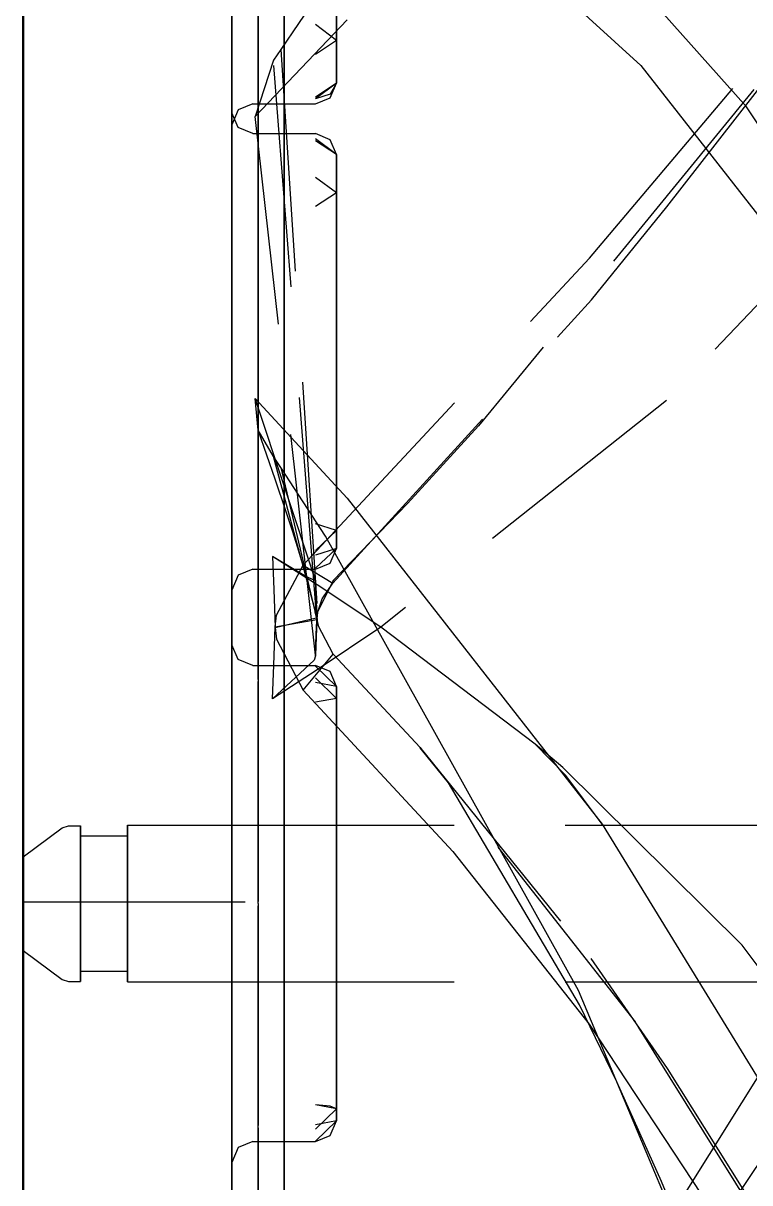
# Model space of a CAD drawing. Header units: metres. Extents: x -18 to 410, y -32 to 287.
# Drawn here: x 10 to 19.82, y 213.95 to 229.62 of the extents above; entities that cross this region are included whole.
import ezdxf

# ---------------------------------------------------------------- set-up
doc = ezdxf.new("R2010")
doc.units = ezdxf.units.M
doc.linetypes.add('DASHED', pattern=[4.5, 3, -1.5])
for name, color, linetype in [('BORDER', 7, 'Continuous'), ('HIDDEN', 9, 'DASHED'), ('VISIBLE', 3, 'Continuous')]:
    doc.layers.add(name, color=color, linetype=linetype)

msp = doc.modelspace()

# ---------------------------------------------------------------- linework, layer by layer
at = {"layer": 'BORDER'}
msp.add_line((10, 217.75), (13, 217.75), dxfattribs=at)
at = {"layer": 'BORDER', "lineweight": 50}
msp.add_lwpolyline([(10, 10), (410, 10), (410, 287), (10, 287)], close=True, dxfattribs=at)
at = {"layer": 'HIDDEN'}
for p, q in [((14.23060521406741, 229.38776052303263), (14.23060521406741, 228.81126800003014)), ((14.23060521406741, 228.81126800002977), (14.23060521406741, 229.38776052303228)), ((13.480029978829556, 229.26264101766827), (13.976080690868082, 221.6647437642954)), ((13.965893604719835, 221.57015261039675), (13.379922286946544, 229.12069591738998)), ((12.820403476044941, 229.010316865885), (12.820403476044941, 228.43382434226368)), ((12.820403476044941, 228.43382434294818), (12.820403476044941, 229.01031686567813)), ((13.102443823649434, 228.52922765242528), (13.948564866462915, 228.52922765242528)), ((13.102443823649434, 228.52922765242528), (13.948564866462915, 228.52922765242528)), ((12.820403476044941, 227.74684393862975), (12.820403476044941, 228.265920138501)), ((12.820403476044941, 228.26592013791728), (12.820403476044941, 227.74684393893995)), ((13.948566663440683, 221.08106721679064), (13.133500309710838, 228.3577538335078)), ((13.102443823649434, 228.12876683625436), (13.948564866462915, 228.12876683625436)), ((13.102443823649434, 228.12876683625436), (13.948564866462915, 228.12876683625436)), ((14.23060521406741, 227.32765028943138), (14.23060521406741, 227.84672648865023)), ((14.23060521406741, 227.84672648864986), (14.23060521406741, 227.32765028943095)), ((13.948566679241996, 222.09630912344892), (13.133500354709495, 224.5503052413858)), ((14.23060521406741, 222.76471763545285), (14.23060521406741, 222.52499856505074)), ((14.23060521406741, 222.52499856504946), (14.23060521406741, 222.76471763545158)), ((12.820403476044941, 222.2282450152319), (12.820403476044941, 221.98852594417167)), ((12.820403476044941, 221.98852594491507), (12.820403476044941, 222.22824501477183)), ((13.102443823649434, 222.24295821744568), (13.948564866462915, 222.24295821744568)), ((13.102443823649434, 222.24295821744496), (13.948564866462915, 222.24295821744496)), ((13.965893602075708, 221.60858964192903), (13.811051514715892, 222.17873746250243)), ((13.94062100246748, 221.66680603926284), (13.97608069195277, 221.51647165145795)), ((12.820403476044941, 221.05009326072), (12.820403476044941, 221.21138017494178)), ((12.820403476044941, 221.21138017433324), (12.820403476044941, 221.05009326132927)), ((13.102443823649434, 220.94166634399392), (13.948564866462915, 220.94166634399392)), ((13.102443823649434, 220.94166634399392), (13.948564866462915, 220.94166634399392)), ((14.23060521406741, 220.49833908286774), (14.23060521406741, 220.6596259963901)), ((14.23060521406741, 220.65962599638942), (14.23060521406741, 220.49833908286695)), ((12.820403476044941, 218.78317812048783), (22.903636322537956, 218.78317812048783)), ((12.820403476044941, 216.66787551345413), (22.903636322537956, 216.66787551345413)), ((14.23060521406741, 214.79142763755254), (14.23060521406741, 214.95271455107496)), ((14.23060521406741, 214.95271455107425), (14.23060521406741, 214.79142763755186)), ((13.102443823649434, 214.50938728994805), (13.948564866462915, 214.50938728994805)), ((13.102443823649434, 214.50938728994805), (13.948564866462915, 214.50938728994805)), ((12.820403476044941, 214.23967345960875), (12.820403476044941, 214.40096037261273)), ((12.820403476044941, 214.400960373222), (12.820403476044941, 214.23967345900022))]:
    msp.add_line(p, q, dxfattribs=at)
for points in [[(12.820403476044941, 200.94412613450362), (12.820403476044941, 201.36487088612643), (12.820403476044941, 202.60600724227146), (12.820403476044941, 204.6052994435075), (12.820403476044941, 207.2624946305474), (12.820403476044941, 210.4443499412321), (12.820403476044941, 213.99131386401322), (12.820403476044941, 217.72552681697098), (12.820403476044941, 221.45973976992877), (12.820403476044941, 225.0067036927099), (12.820403476044941, 228.1885590033946), (12.820403476044941, 230.8457541904345), (12.820403476044941, 232.8450463916705), (12.820403476044941, 234.08618274781554), (12.820403476044941, 234.50692749943838)], [(14.23060521406741, 232.3218597024495), (14.23060521406741, 232.17881077207906), (14.23060521406741, 232.02498231866971), (14.23060521406741, 231.86048907029036), (14.23060521406741, 231.68545370900873), (14.23060521406741, 231.50000677939275), (14.23060521406741, 231.30428659114816), (14.23060521406741, 231.09843911596448), (14.23060521406741, 230.88261787864673), (14.23060521406741, 230.65698384261384), (14.23060521406741, 230.42170528984917), (14.23060521406741, 230.17695769539267), (14.23060521406741, 229.92292359646854), (14.23060521406741, 229.65979245634549), (14.23060521406741, 229.3877605230317)], [(14.23060521406741, 229.38776052303132), (14.23060521406741, 229.65979245634512), (14.23060521406741, 229.92292359646814), (14.23060521406741, 230.17695769539225), (14.23060521406741, 230.42170528984872), (14.23060521406741, 230.65698384261339), (14.23060521406741, 230.88261787864624), (14.23060521406741, 231.098439115964), (14.23060521406741, 231.30428659114767), (14.23060521406741, 231.50000677939227), (14.23060521406741, 231.68545370900824), (14.23060521406741, 231.86048907028987), (14.23060521406741, 232.02498231866923), (14.23060521406741, 232.1788107720786), (14.23060521406741, 232.32185970244907)], [(12.820403476044941, 231.68652402339345), (12.820403476044941, 231.3364926754047), (12.820403476044941, 230.30395066483027), (12.820403476044941, 228.6406739596003), (12.820403476044941, 226.43006619895368), (12.820403476044941, 223.78297648670335), (12.820403476044941, 220.8321409543056), (12.820403476044941, 217.72552681697098), (12.820403476044941, 214.61891267963637), (12.820403476044941, 211.66807714723865), (12.820403476044941, 209.02098743498834), (12.820403476044941, 206.8103796743417), (12.820403476044941, 205.14710296911173), (12.820403476044941, 204.11456095853728), (12.820403476044941, 203.76452961054855)], [(12.820403476044941, 203.76452961054855), (12.820403476044941, 204.11456095853728), (12.820403476044941, 205.14710296911173), (12.820403476044941, 206.8103796743417), (12.820403476044941, 209.02098743498834), (12.820403476044941, 211.66807714723865), (12.820403476044941, 214.61891267963637), (12.820403476044941, 217.72552681697098), (12.820403476044941, 220.8321409543056), (12.820403476044941, 223.78297648670335), (12.820403476044941, 226.43006619895365), (12.820403476044941, 228.6406739596003), (12.820403476044941, 230.30395066483027), (12.820403476044941, 231.3364926754047), (12.820403476044941, 231.68652402339345)], [(22.277100920302097, 231.6185196735177), (19.87131908519819, 228.72624983439215), (16.151896918930703, 224.17837209587955), (15.18973492205895, 223.1312859720881), (14.189428813315157, 222.09007713581096)], [(14.23060521406741, 228.81126800003256), (14.23060521406741, 229.0680573699558), (14.23060521406741, 229.31647255230936), (14.23060521406741, 229.55633014222406), (14.23060521406741, 229.7874530528991), (14.23060521406741, 230.0096706463454), (14.23060521406741, 230.22281885936732), (14.23060521406741, 230.42674032469063), (14.23060521406741, 230.62128448714665), (14.23060521406741, 230.80630771482726), (14.23060521406741, 230.9816734051281), (14.23060521406741, 231.14725208560236), (14.23060521406741, 231.30292150955017), (14.23060521406741, 231.4485667462734), (14.23060521406741, 231.584080265929)], [(14.23060521406741, 231.58408026592917), (14.23060521406741, 231.44856674627357), (14.23060521406741, 231.30292150955032), (14.23060521406741, 231.14725208560247), (14.23060521406741, 230.98167340512822), (14.23060521406741, 230.80630771482737), (14.23060521406741, 230.62128448714674), (14.23060521406741, 230.42674032469066), (14.23060521406741, 230.22281885936732), (14.23060521406741, 230.0096706463454), (14.23060521406741, 229.78745305289905), (14.23060521406741, 229.55633014222394), (14.23060521406741, 229.31647255230922), (14.23060521406741, 229.06805736995562), (14.23060521406741, 228.81126800003233)], [(13.52550434505901, 217.72552681697098), (13.52550434505901, 219.27287330518806), (13.52550434505901, 220.80076101352446), (13.52550434505901, 222.28997586754673), (13.52550434505901, 223.72179012640302), (13.52550434505901, 225.07819789503017), (13.52550434505901, 226.3421415587316), (13.52550434505901, 227.49772629257907), (13.52550434505901, 228.53041994805858), (13.52550434505901, 229.4272358032696), (13.52550434505901, 230.17689587848824), (13.52550434505901, 230.7699727633057), (13.52550434505901, 231.19900817178416), (13.52550434505901, 231.45860673472987), (13.52550434505901, 231.5455038495912)], [(13.52550434505901, 231.5455038495912), (13.52550434505901, 231.45860673472987), (13.52550434505901, 231.19900817178416), (13.52550434505901, 230.7699727633057), (13.52550434505901, 230.17689587848824), (13.52550434505901, 229.4272358032696), (13.52550434505901, 228.53041994805858), (13.52550434505901, 227.49772629257907), (13.52550434505901, 226.3421415587316), (13.52550434505901, 225.07819789503017), (13.52550434505901, 223.72179012640302), (13.52550434505901, 222.28997586754676), (13.52550434505901, 220.80076101352446), (13.52550434505901, 219.27287330518806), (13.52550434505901, 217.72552681697098)], [(14.182869316458634, 222.05536292817334), (17.676561215919286, 225.88332038215702), (18.69606441227892, 227.14068465379), (20.094288336088184, 228.93421827379694), (22.193447304000237, 231.40974932851105)], [(13.172953910550559, 231.33397358888783), (13.172953910550559, 230.99278141635335), (13.172953910550559, 229.98631369897524), (13.172953910550559, 228.36503893074598), (13.172953910550559, 226.21025459839854), (13.172953910550559, 223.63001058595253), (13.172953910550559, 220.75369110235272), (13.172953910550559, 217.72552681697098), (13.172953910550559, 214.69736253158928), (13.172953910550559, 211.82104304798946), (13.172953910550559, 209.24079903554346), (13.172953910550559, 207.08601470319599), (13.172953910550559, 205.46473993496676), (13.172953910550559, 204.45827221758864), (13.172953910550559, 204.11708004505417)], [(13.172953910550559, 204.11708004505417), (13.172953910550559, 204.45827221758864), (13.172953910550559, 205.46473993496676), (13.172953910550559, 207.08601470319599), (13.172953910550559, 209.24079903554343), (13.172953910550559, 211.82104304798946), (13.172953910550559, 214.69736253158928), (13.172953910550559, 217.72552681697098), (13.172953910550559, 220.75369110235272), (13.172953910550559, 223.63001058595253), (13.172953910550559, 226.21025459839854), (13.172953910550559, 228.36503893074598), (13.172953910550559, 229.98631369897524), (13.172953910550559, 230.99278141635335), (13.172953910550559, 231.33397358888783)], [(13.525504345058996, 217.72552681697098), (13.525504345058996, 219.2491894303684), (13.525504345058996, 220.75369110235272), (13.525504345058996, 222.2201118514665), (13.525504345058996, 223.63001058595253), (13.525504345058996, 224.96565701118234), (13.525504345058996, 226.21025459839854), (13.525504345058996, 227.34815181080955), (13.525504345058996, 228.36503893074598), (13.525504345058996, 229.248128012663), (13.525504345058996, 229.98631369897524), (13.525504345058996, 230.57031287637201), (13.525504345058996, 230.99278141635335), (13.525504345058996, 231.24840653190702), (13.525504345058996, 231.33397358888783)], [(13.525504345058996, 231.33397358888783), (13.525504345058996, 231.24840653190702), (13.525504345058996, 230.99278141635335), (13.525504345058996, 230.57031287637201), (13.525504345058996, 229.98631369897524), (13.525504345058996, 229.248128012663), (13.525504345058996, 228.365038930746), (13.525504345058996, 227.34815181080955), (13.525504345058996, 226.21025459839854), (13.525504345058996, 224.96565701118234), (13.525504345058996, 223.63001058595253), (13.525504345058996, 222.2201118514665), (13.525504345058996, 220.75369110235272), (13.525504345058996, 219.2491894303684), (13.525504345058996, 217.72552681697098)], [(13.781829592442397, 222.29831130672267), (17.652118637593865, 226.44731036968034), (21.784205955794437, 231.34009449288726)], [(23.865120823397028, 231.16615143837373), (23.260312467414877, 229.87302993626417), (21.41459106269666, 227.39191355825824), (18.68856158988776, 224.5238393096735), (14.831249547815077, 221.4597358068217)], [(12.820403476044941, 228.38489333914558), (12.820403476044941, 228.6318061948411), (12.820403476044941, 228.87066694710418), (12.820403476044941, 229.10129924509914), (12.820403476044941, 229.32353281305598), (12.820403476044941, 229.53720357598516), (12.820403476044941, 229.74215378081396), (12.820403476044941, 229.93823211285564), (12.820403476044941, 230.12529380752497), (12.820403476044941, 230.3032007572179), (12.820403476044941, 230.4718216132764), (12.820403476044941, 230.63103188296319), (12.820403476044941, 230.78071402137456), (12.820403476044941, 230.92075751822387), (12.820403476044941, 231.05105897943113)], [(12.820403476044941, 231.05105897943076), (12.820403476044941, 230.92075751822347), (12.820403476044941, 230.78071402137417), (12.820403476044941, 230.63103188296276), (12.820403476044941, 230.47182161327595), (12.820403476044941, 230.30320075721744), (12.820403476044941, 230.12529380752449), (12.820403476044941, 229.9382321128552), (12.820403476044941, 229.7421537808135), (12.820403476044941, 229.53720357598468), (12.820403476044941, 229.3235328130555), (12.820403476044941, 229.10129924509863), (12.820403476044941, 228.87066694710367), (12.820403476044941, 228.63180619484058), (12.820403476044941, 228.38489333914507)], [(14.08526958875461, 230.15496330668367), (13.480029978829556, 229.26264101766827)], [(12.820403476044941, 229.81377819266038), (12.820403476044941, 229.76916160253836), (12.820403476044941, 229.71963659690059), (12.820403476044941, 229.66584053447303), (12.820403476044941, 229.60846574005933), (12.820403476044941, 229.54825059471364), (12.820403476044941, 229.4859700331951), (12.820403476044941, 229.42242557099723), (12.820403476044941, 229.35843498929833), (12.820403476044941, 229.29482181058157), (12.820403476044941, 229.2324047003678), (12.820403476044941, 229.1719869314548), (12.820403476044941, 229.11434604625214), (12.820403476044941, 229.0602238502514), (12.820403476044941, 229.0103168654103)], [(12.820403476044941, 229.0103168654121), (12.820403476044941, 229.06022385025327), (12.820403476044941, 229.11434604625404), (12.820403476044941, 229.1719869314567), (12.820403476044941, 229.2324047003696), (12.820403476044941, 229.29482181058333), (12.820403476044941, 229.3584349893), (12.820403476044941, 229.42242557099877), (12.820403476044941, 229.48597003319648), (12.820403476044941, 229.5482505947149), (12.820403476044941, 229.6084657400604), (12.820403476044941, 229.66584053447392), (12.820403476044941, 229.71963659690132), (12.820403476044941, 229.7691616025389), (12.820403476044941, 229.8137781926608)], [(13.133500309714616, 228.35775383350804), (14.374538262377353, 229.66454008799414)], [(14.23060521406741, 229.38776052303263), (13.948564866462915, 229.6007693578465)], [(14.23060521406741, 229.38776052303263), (13.948564866462915, 229.6007693578465)], [(14.23060521406741, 229.38776052303263), (13.948564866462915, 229.19903869422237)], [(14.23060521406741, 229.38776052303263), (13.948564866462915, 229.19903869422237)], [(13.480029978829556, 229.26264101766827), (13.379922286947352, 229.12069591738677)], [(13.379922286947352, 229.12069591738677), (13.133500309714616, 228.35775383350804)], [(14.23060521406741, 228.81126800002892), (14.147997508821877, 228.66052179300982), (13.948564866462915, 228.59808066958627)], [(14.23060521406741, 228.81126800002977), (13.948564866462915, 228.62254617121948)], [(14.23060521406741, 228.81126800002977), (13.948564866462915, 228.59808066958627)], [(14.23060521406741, 228.81126800002977), (13.948564866462915, 228.62254617121948)], [(13.948564866462915, 228.52922765242528), (14.147997508821971, 228.61183535767015), (14.23060521406741, 228.81126800002892)], [(13.948564866462915, 228.52922765242528), (14.147997508822264, 228.6118353576704), (14.23060521406741, 228.81126800002977)], [(13.102443823649434, 228.52922765242528), (12.90458365646801, 228.44818012041327), (12.820403476044941, 228.24718730482078)], [(13.102443823649434, 228.52922765242528), (12.90458365646801, 228.44818012041327), (12.820403476044941, 228.24718730482078)], [(12.820403476044941, 228.43382434240922), (12.820403476044941, 228.40943039601117), (12.820403476044941, 228.38647492394438), (12.820403476044941, 228.3650401008411), (12.820403476044941, 228.34520265780498), (12.820403476044941, 228.32703360773348), (12.820403476044941, 228.31059799111046), (12.820403476044941, 228.2959546431777), (12.820403476044941, 228.2831559833204), (12.820403476044941, 228.2722478274191), (12.820403476044941, 228.26326922384092), (12.820403476044941, 228.25625231365635), (12.820403476044941, 228.25122221558274), (12.820403476044941, 228.2481969360657), (12.820403476044941, 228.24718730482078)], [(12.820403476044941, 228.24718730482078), (12.820403476044941, 228.24819693606574), (12.820403476044941, 228.2512222155828), (12.820403476044941, 228.25625231365646), (12.820403476044941, 228.26326922384112), (12.820403476044941, 228.2722478274194), (12.820403476044941, 228.28315598332082), (12.820403476044941, 228.29595464317828), (12.820403476044941, 228.3105979911112), (12.820403476044941, 228.32703360773445), (12.820403476044941, 228.3452026578061), (12.820403476044941, 228.36504010084246), (12.820403476044941, 228.38647492394597), (12.820403476044941, 228.40943039601302), (12.820403476044941, 228.43382434241133)], [(12.820403476044941, 228.26592013844612), (12.820403476044941, 228.28509952286737), (12.820403476044941, 228.30307735727277), (12.820403476044941, 228.31980436566784), (12.820403476044941, 228.33523470048522), (12.820403476044941, 228.34932606824978), (12.820403476044941, 228.3620398455019), (12.820403476044941, 228.3733411846619), (12.820403476044941, 228.38319910954468), (12.820403476044941, 228.3915866002633), (12.820403476044941, 228.3984806672888), (12.820403476044941, 228.40386241446257), (12.820403476044941, 228.40771709078976), (12.820403476044941, 228.41003413087046), (12.820403476044941, 228.41080718385885)], [(12.820403476044941, 228.41080718385885), (12.820403476044941, 228.40975306001636), (12.820403476044941, 228.40659462826946), (12.820403476044941, 228.4013436932349), (12.820403476044941, 228.39401988024593), (12.820403476044941, 228.38465056200278), (12.820403476044941, 228.37327075626737), (12.820403476044941, 228.35992299498474), (12.820403476044941, 228.34465716532003), (12.820403476044941, 228.3275303232057), (12.820403476044941, 228.30860648009536), (12.820403476044941, 228.28795636372138), (12.820403476044941, 228.2656571537504), (12.820403476044941, 228.24179219332495), (12.820403476044941, 228.21645067756913)], [(12.820403476044941, 228.21645067756964), (12.820403476044941, 228.2417921933254), (12.820403476044941, 228.26565715375077), (12.820403476044941, 228.28795636372172), (12.820403476044941, 228.30860648009565), (12.820403476044941, 228.3275303232059), (12.820403476044941, 228.3446571653202), (12.820403476044941, 228.35992299498486), (12.820403476044941, 228.37327075626746), (12.820403476044941, 228.38465056200283), (12.820403476044941, 228.39401988024596), (12.820403476044941, 228.40134369323494), (12.820403476044941, 228.4065946282695), (12.820403476044941, 228.40975306001636), (12.820403476044941, 228.41080718385885)], [(12.820403476044941, 228.41080718385885), (12.820403476044941, 228.41003413087043), (12.820403476044941, 228.40771709078973), (12.820403476044941, 228.40386241446248), (12.820403476044941, 228.39848066728865), (12.820403476044941, 228.39158660026308), (12.820403476044941, 228.38319910954436), (12.820403476044941, 228.37334118466148), (12.820403476044941, 228.36203984550136), (12.820403476044941, 228.34932606824907), (12.820403476044941, 228.33523470048436), (12.820403476044941, 228.31980436566678), (12.820403476044941, 228.30307735727155), (12.820403476044941, 228.28509952286595), (12.820403476044941, 228.26592013844447)], [(13.102443823649434, 228.12876683625436), (12.904583656469377, 228.209814368265), (12.820403476044941, 228.41080718385922)], [(13.102443823649434, 228.12876683625436), (12.904583656469377, 228.209814368265), (12.820403476044941, 228.41080718385922)], [(12.820403476044941, 228.24718730482078), (12.820403476044941, 228.24792033503655), (12.820403476044941, 228.2501175205192), (12.820403476044941, 228.25377315072646), (12.820403476044941, 228.25887772458003), (12.820403476044941, 228.26541797515947), (12.820403476044941, 228.27337690418295), (12.820403476044941, 228.28273382618656), (12.820403476044941, 228.293464422286), (12.820403476044941, 228.30554080338237), (12.820403476044941, 228.31893158264631), (12.820403476044941, 228.33360195709344), (12.820403476044941, 228.3495137980382), (12.820403476044941, 228.36662575019113), (12.820403476044941, 228.3848933391425)], [(12.820403476044941, 228.38489333914276), (12.820403476044941, 228.36662575019136), (12.820403476044941, 228.3495137980384), (12.820403476044941, 228.3336019570936), (12.820403476044941, 228.31893158264646), (12.820403476044941, 228.30554080338248), (12.820403476044941, 228.29346442228612), (12.820403476044941, 228.28273382618664), (12.820403476044941, 228.273376904183), (12.820403476044941, 228.2654179751595), (12.820403476044941, 228.25887772458006), (12.820403476044941, 228.2537731507265), (12.820403476044941, 228.25011752051924), (12.820403476044941, 228.24792033503655), (12.820403476044941, 228.24718730482078)], [(12.820403476044941, 228.21645067756924), (12.820403476044941, 227.88244309851567), (12.820403476044941, 227.5408603058704), (12.820403476044941, 227.19195705831635), (12.820403476044941, 226.83599357426516), (12.820403476044941, 226.4732353377819), (12.820403476044941, 226.10395290058202), (12.820403476044941, 225.7284216802489), (12.820403476044941, 225.34692175482263), (12.820403476044941, 224.9597376539123), (12.820403476044941, 224.56715814648902), (12.820403476044941, 224.1694760255165), (12.820403476044941, 223.76698788958083), (12.820403476044941, 223.3599939216818), (12.820403476044941, 222.94879766535087)], [(12.820403476044941, 222.9487976653497), (12.820403476044941, 223.35999392168063), (12.820403476044941, 223.7669878895797), (12.820403476044941, 224.1694760255154), (12.820403476044941, 224.5671581464879), (12.820403476044941, 224.95973765391122), (12.820403476044941, 225.34692175482155), (12.820403476044941, 225.72842168024786), (12.820403476044941, 226.10395290058096), (12.820403476044941, 226.47323533778086), (12.820403476044941, 226.83599357426414), (12.820403476044941, 227.19195705831535), (12.820403476044941, 227.54086030586947), (12.820403476044941, 227.88244309851473), (12.820403476044941, 228.21645067756833)], [(14.23060521406741, 227.84672648864986), (14.147997508822264, 228.0461591310092), (13.948564866462915, 228.12876683625436)], [(14.23060521406741, 227.84672648864986), (14.147997508822264, 228.0461591310092), (13.948564866462915, 228.12876683625436)], [(14.23060521406741, 227.84672648864986), (13.948564866462915, 228.05632331354798)], [(14.23060521406741, 227.84672648864986), (13.948564866462915, 228.05632331354798)], [(14.23060521406741, 227.84672648864986), (13.948564866462915, 228.03158858310974)], [(14.23060521406741, 227.84672648864986), (13.948564866462915, 228.03158858310974)], [(14.23060521406741, 227.84672648864947), (14.23060521406741, 227.5244901018093), (14.23060521406741, 227.1949454692573), (14.23060521406741, 226.85833837139683), (14.23060521406741, 226.5149198559466), (14.23060521406741, 226.1649460507051), (14.23060521406741, 225.80867797252554), (14.23060521406741, 225.4463813326448), (14.23060521406741, 225.0783263385111), (14.23060521406741, 224.70478749225848), (14.23060521406741, 224.32604338597793), (14.23060521406741, 223.9423764939384), (14.23060521406741, 223.55407296191245), (14.23060521406741, 223.1614223937632), (14.23060521406741, 222.76471763545283)], [(14.23060521406741, 222.7647176354509), (14.23060521406741, 223.1614223937614), (14.23060521406741, 223.55407296191075), (14.23060521406741, 223.94237649393685), (14.23060521406741, 224.32604338597645), (14.23060521406741, 224.70478749225714), (14.23060521406741, 225.07832633850987), (14.23060521406741, 225.44638133264365), (14.23060521406741, 225.80867797252452), (14.23060521406741, 226.1649460507042), (14.23060521406741, 226.5149198559458), (14.23060521406741, 226.8583383713961), (14.23060521406741, 227.1949454692567), (14.23060521406741, 227.52449010180877), (14.23060521406741, 227.84672648864904)], [(12.820403476044941, 226.95833784818282), (12.820403476044941, 227.00776028874756), (12.820403476044941, 227.0611077290299), (12.820403476044941, 227.11772560437453), (12.820403476044941, 227.17691922240508), (12.820403476044941, 227.23796228678984), (12.820403476044941, 227.3001058087828), (12.820403476044941, 227.36258729719714), (12.820403476044941, 227.4246401140515), (12.820403476044941, 227.48550288109678), (12.820403476044941, 227.5444288218068), (12.820403476044941, 227.6006949242082), (12.820403476044941, 227.65361081212308), (12.820403476044941, 227.7025272159754), (12.820403476044941, 227.74684393922598)], [(12.820403476044941, 227.7468439392276), (12.820403476044941, 227.70252721597709), (12.820403476044941, 227.65361081212484), (12.820403476044941, 227.60069492420996), (12.820403476044941, 227.5444288218085), (12.820403476044941, 227.48550288109843), (12.820403476044941, 227.42464011405303), (12.820403476044941, 227.36258729719856), (12.820403476044941, 227.30010580878408), (12.820403476044941, 227.23796228679097), (12.820403476044941, 227.17691922240604), (12.820403476044941, 227.11772560437532), (12.820403476044941, 227.06110772903054), (12.820403476044941, 227.00776028874805), (12.820403476044941, 226.95833784818313)], [(14.23060521406741, 227.32765028943138), (13.948564866462915, 227.5372471143295)], [(14.23060521406741, 227.32765028943138), (13.948564866462915, 227.5372471143295)], [(14.23060521406741, 227.32765028943138), (13.948564866462915, 227.1429940688071)], [(14.23060521406741, 227.32765028943066), (13.948564866462915, 227.1429940688071)], [(14.23060521406741, 222.52499856505008), (14.23060521406741, 222.89975215580256), (14.23060521406741, 223.27068561723618), (14.23060521406741, 223.63752508926595), (14.23060521406741, 223.99999973439816), (14.23060521406741, 224.3578419376898), (14.23060521406741, 224.71078750432858), (14.23060521406741, 225.0585758546878), (14.23060521406741, 225.40095021671232), (14.23060521406741, 225.73765781549332), (14.23060521406741, 226.0684500598919), (14.23060521406741, 226.39308272607383), (14.23060521406741, 226.71131613782), (14.23060521406741, 227.02291534347938), (14.23060521406741, 227.3276502894336)], [(14.23060521406741, 227.32765028943334), (14.23060521406741, 227.02291534347916), (14.23060521406741, 226.71131613781984), (14.23060521406741, 226.3930827260737), (14.23060521406741, 226.0684500598918), (14.23060521406741, 225.7376578154933), (14.23060521406741, 225.40095021671235), (14.23060521406741, 225.05857585468786), (14.23060521406741, 224.71078750432872), (14.23060521406741, 224.35784193769), (14.23060521406741, 223.99999973439841), (14.23060521406741, 223.63752508926626), (14.23060521406741, 223.27068561723655), (14.23060521406741, 222.899752155803), (14.23060521406741, 222.52499856505057)], [(12.820403476044941, 222.34040349781625), (12.820403476044941, 222.70074348892445), (12.820403476044941, 223.0574102787645), (12.820403476044941, 223.4101405403316), (12.820403476044941, 223.75867385295876), (12.820403476044941, 224.10275289458536), (12.820403476044941, 224.44212363173807), (12.820403476044941, 224.77653550708348), (12.820403476044941, 225.1057416244148), (12.820403476044941, 225.429498930935), (12.820403476044941, 225.7475683967029), (12.820403476044941, 226.0597151911086), (12.820403476044941, 226.3657088562492), (12.820403476044941, 226.66532347707553), (12.820403476044941, 226.95833784818535)], [(12.820403476044941, 226.95833784818478), (12.820403476044941, 226.6653234770749), (12.820403476044941, 226.36570885624855), (12.820403476044941, 226.0597151911079), (12.820403476044941, 225.74756839670215), (12.820403476044941, 225.42949893093427), (12.820403476044941, 225.105741624414), (12.820403476044941, 224.77653550708266), (12.820403476044941, 224.44212363173722), (12.820403476044941, 224.10275289458448), (12.820403476044941, 223.75867385295783), (12.820403476044941, 223.41014054033064), (12.820403476044941, 223.0574102787635), (12.820403476044941, 222.70074348892342), (12.820403476044941, 222.3404034978152)], [(12.820403476044941, 222.94879766535166), (12.820403476044941, 222.88722253178204), (12.820403476044941, 222.8240708296965), (12.820403476044941, 222.76015528567348), (12.820403476044941, 222.6962984565038), (12.820403476044941, 222.63332214335142), (12.820403476044941, 222.5720368156387), (12.820403476044941, 222.51323118076476), (12.820403476044941, 222.45766203388865), (12.820403476044941, 222.406044518405), (12.820403476044941, 222.3590429224543), (12.820403476044941, 222.31726212991134), (12.820403476044941, 222.28123983587295), (12.820403476044941, 222.25143962682714), (12.820403476044941, 222.22824501455798)], [(12.820403476044941, 222.22824501455733), (12.820403476044941, 222.25143962682645), (12.820403476044941, 222.28123983587224), (12.820403476044941, 222.3172621299106), (12.820403476044941, 222.3590429224535), (12.820403476044941, 222.40604451840414), (12.820403476044941, 222.45766203388771), (12.820403476044941, 222.51323118076377), (12.820403476044941, 222.5720368156376), (12.820403476044941, 222.63332214335026), (12.820403476044941, 222.69629845650255), (12.820403476044941, 222.76015528567217), (12.820403476044941, 222.82407082969513), (12.820403476044941, 222.88722253178062), (12.820403476044941, 222.94879766535018)], [(14.23060521406741, 222.76471763545285), (13.948564866462915, 222.85675765040224)], [(14.23060521406741, 222.76471763545214), (13.948564866462915, 222.85675765040153)], [(14.23060521406741, 222.76471763545285), (13.948564866462915, 222.49648132500545)], [(14.23060521406741, 222.76471763545214), (13.948564866462915, 222.49648132500474)], [(14.23060521406741, 222.52499856504983), (13.948564866462915, 222.43270103143328)], [(14.23060521406741, 222.52499856505017), (13.948564866462915, 222.25676225460276)], [(14.23060521406741, 222.52499856504946), (13.948564866462915, 222.43270103143254)], [(14.23060521406741, 222.52499856504946), (13.948564866462915, 222.25676225460205)], [(13.948564866462915, 222.24295821744568), (14.147997508822137, 222.32556592269069), (14.23060521406741, 222.52499856504983)], [(13.948564866462915, 222.24295821744496), (14.147997508822264, 222.32556592269012), (14.23060521406741, 222.52499856504946)], [(12.820403476044941, 221.96091786984118), (12.820403476044941, 221.9631197629394), (12.820403476044941, 221.96970825202266), (12.820403476044941, 221.98063190066077), (12.820403476044941, 221.99580542776982), (12.820403476044941, 222.0151103734029), (12.820403476044941, 222.03839602356848), (12.820403476044941, 222.06548058685686), (12.820403476044941, 222.09615261368828), (12.820403476044941, 222.1301726471029), (12.820403476044941, 222.1672750922048), (12.820403476044941, 222.20717028966507), (12.820403476044941, 222.24954677709658), (12.820403476044941, 222.29407372064526), (12.820403476044941, 222.3404034978148)], [(12.820403476044941, 222.34040349781566), (12.820403476044941, 222.29407372064594), (12.820403476044941, 222.24954677709712), (12.820403476044941, 222.20717028966544), (12.820403476044941, 222.167275092205), (12.820403476044941, 222.13017264710297), (12.820403476044941, 222.0961526136882), (12.820403476044941, 222.06548058685664), (12.820403476044941, 222.03839602356814), (12.820403476044941, 222.01511037340245), (12.820403476044941, 221.99580542776928), (12.820403476044941, 221.98063190066014), (12.820403476044941, 221.969708252022), (12.820403476044941, 221.96311976293873), (12.820403476044941, 221.96091786984047)], [(13.970552404280635, 222.03012155836632), (13.36747970402147, 222.41298587946847)], [(13.102443823649434, 222.24295821744568), (12.904583656467983, 222.16191068543367), (12.820403476044941, 221.96091786984118)], [(13.102443823649434, 222.24295821744496), (12.904583656467983, 222.16191068543296), (12.820403476044941, 221.96091786984047)], [(13.420546245589717, 221.6204970811158), (13.781829592442397, 222.29831130672267)], [(13.781829592442397, 222.29831130672267), (14.18286914372348, 222.05536295138415)], [(13.808271754555243, 222.18897288508253), (13.81007158214325, 222.18235627790585)], [(13.931878707061749, 222.09327562736797), (13.820027175966997, 222.14550316823752)], [(13.948952015810399, 222.09430909724483), (13.931878707061749, 222.09327562736797)], [(13.965893602075708, 221.60858964192903), (13.948566679241996, 222.09630912344892)], [(13.948899055547423, 222.09615904745655), (13.950516001094254, 222.0335068610005), (13.952720672892097, 221.9411725039537), (13.953524420571245, 221.91043771508225), (13.955522864056377, 221.8462878621423), (13.957666896079836, 221.79079040968645), (13.96024163941153, 221.73134052495067), (13.96330754288633, 221.6653556893657), (13.966160932865314, 221.605845865356)], [(14.831249534439312, 221.45974071387388), (13.970552404280635, 222.03012155836632)], [(14.189428813315157, 222.09007713581096), (13.976080690862343, 221.66474376429875)], [(13.976137483620043, 221.6539248590184), (14.036432685569793, 221.84368278710772), (14.182933397921877, 222.05542921283478)], [(14.182918728645008, 222.0554132614111), (14.189428813315157, 222.09007713581096)], [(12.820403476044941, 221.98852594415536), (12.820403476044941, 221.98474981853755), (12.820403476044941, 221.9812457244332), (12.820403476044941, 221.97801542625922), (12.820403476044941, 221.975060550568), (12.820403476044941, 221.97238258522844), (12.820403476044941, 221.96998287867677), (12.820403476044941, 221.96786263923747), (12.820403476044941, 221.96602293451494), (12.820403476044941, 221.96446469085595), (12.820403476044941, 221.96318869288305), (12.820403476044941, 221.9621955830997), (12.820403476044941, 221.9614858615666), (12.820403476044941, 221.96105988564983), (12.820403476044941, 221.96091786984118)], [(12.820403476044941, 221.96091786984047), (12.820403476044941, 221.96105988564915), (12.820403476044941, 221.96148586156588), (12.820403476044941, 221.962195583099), (12.820403476044941, 221.96318869288234), (12.820403476044941, 221.96446469085524), (12.820403476044941, 221.96602293451423), (12.820403476044941, 221.96786263923676), (12.820403476044941, 221.96998287867606), (12.820403476044941, 221.97238258522776), (12.820403476044941, 221.97506055056732), (12.820403476044941, 221.97801542625854), (12.820403476044941, 221.9812457244325), (12.820403476044941, 221.98474981853687), (12.820403476044941, 221.98852594415467)], [(13.402732423551232, 221.46604894461595), (13.420546245589717, 221.6204970811158)], [(13.402732423551232, 221.46604894461595), (13.966161663826938, 221.56467570211632)], [(13.965893604719835, 221.57015261039675), (13.948566663440683, 221.08106721679064)], [(13.948857719231137, 221.06955028891613), (13.950411869870326, 221.13012179296348), (13.951707513044173, 221.18539084084935), (13.953534308606187, 221.259163857463), (13.955572481722863, 221.3248719959112), (13.957635264484646, 221.37852549043745), (13.960202971796612, 221.43813468910258), (13.966160651326803, 221.5646856112105)], [(13.959602970437063, 221.585097277902), (13.966162932656145, 221.60583791244554)], [(13.976080690862343, 221.66474376429875), (13.965893604719835, 221.57015261039675)], [(13.966162543640257, 221.60584602864333), (13.965893602075708, 221.60858964192903)], [(13.976080691948201, 221.5164716514582), (13.965893602075708, 221.60858964192903)], [(13.966162116198454, 221.56468505880443), (13.965893604719835, 221.57015261039675)], [(13.966161566275002, 221.56467685845377), (13.96968055754962, 221.60884872974702), (13.976137471233258, 221.6539247883441)], [(13.966161801612886, 221.60583800613568), (13.969696509597068, 221.56142845263767), (13.976211773244014, 221.51579768046537)], [(13.383992632231601, 220.94463462291012), (13.402732423551232, 221.46604894461595)], [(14.831249547815077, 221.4597358068217), (13.970552404287686, 220.88478244944852)], [(13.982748648813388, 221.48280230397722), (13.976080691948201, 221.5164716514582)], [(13.976211773988068, 221.51579767619504), (13.98275227599479, 221.4828025272056)], [(16.91786118252466, 219.87878952495282), (14.831249534439312, 221.45974071387388)], [(12.820403476044941, 221.21138017502835), (12.820403476044941, 221.21307285859757), (12.820403476044941, 221.21464168276282), (12.820403476044941, 221.21608629642694), (12.820403476044941, 221.21740637629057), (12.820403476044941, 221.21860162692465), (12.820403476044941, 221.21967178083645), (12.820403476044941, 221.22061659852932), (12.820403476044941, 221.22143586855654), (12.820403476044941, 221.22212940756845), (12.820403476044941, 221.22269706035345), (12.820403476044941, 221.223138699873), (12.820403476044941, 221.22345422728975), (12.820403476044941, 221.22364357198975), (12.820403476044941, 221.2237066915984)], [(12.820403476044941, 221.2237066915984), (12.820403476044941, 221.22097000961008), (12.820403476044941, 221.21278651810218), (12.820403476044941, 221.19923562278385), (12.820403476044941, 221.1804488101302), (12.820403476044941, 221.15660837154823), (12.820403476044941, 221.12794563457473), (12.820403476044941, 221.0947387182684), (12.820403476044941, 221.05730983457698), (12.820403476044941, 221.01602216186387), (12.820403476044941, 220.97127632093105), (12.820403476044941, 220.9235064877323), (12.820403476044941, 220.87317618049548), (12.820403476044941, 220.82077376213198), (12.820403476044941, 220.76680770157432)], [(12.820403476044941, 220.7668077015736), (12.820403476044941, 220.82077376213135), (12.820403476044941, 220.8731761804949), (12.820403476044941, 220.9235064877318), (12.820403476044941, 220.9712763209306), (12.820403476044941, 221.0160221618635), (12.820403476044941, 221.0573098345767), (12.820403476044941, 221.09473871826816), (12.820403476044941, 221.12794563457456), (12.820403476044941, 221.15660837154812), (12.820403476044941, 221.1804488101301), (12.820403476044941, 221.1992356227838), (12.820403476044941, 221.21278651810215), (12.820403476044941, 221.22097000961008), (12.820403476044941, 221.2237066915984)], [(12.820403476044941, 221.2237066915984), (12.820403476044941, 221.22364357198975), (12.820403476044941, 221.22345422728972), (12.820403476044941, 221.22313869987298), (12.820403476044941, 221.2226970603534), (12.820403476044941, 221.22212940756833), (12.820403476044941, 221.2214358685564), (12.820403476044941, 221.22061659852912), (12.820403476044941, 221.21967178083617), (12.820403476044941, 221.2186016269243), (12.820403476044941, 221.21740637629014), (12.820403476044941, 221.21608629642643), (12.820403476044941, 221.21464168276222), (12.820403476044941, 221.21307285859686), (12.820403476044941, 221.21138017502753)], [(13.102443823649434, 220.94166634399392), (12.904583656469077, 221.02271387600484), (12.820403476044941, 221.22370669159923)], [(13.102443823649434, 220.94166634399392), (12.904583656469034, 221.0227138760049), (12.820403476044941, 221.22370669159923)], [(13.94891618202033, 221.07161766199647), (13.9318787070688, 221.01378458735195)], [(13.948566663440683, 221.08106721679064), (13.94891618202033, 221.07161766199647)], [(12.820403476044941, 220.39169245725628), (12.820403476044941, 220.4536085071572), (12.820403476044941, 220.51607339414792), (12.820403476044941, 220.5783206839439), (12.820403476044941, 220.63958661214383), (12.820403476044941, 220.69911945549794), (12.820403476044941, 220.7561887554334), (12.820403476044941, 220.81009428066557), (12.820403476044941, 220.86017461892504), (12.820403476044941, 220.90581529238162), (12.820403476044941, 220.94645629719005), (12.820403476044941, 220.9815989746488), (12.820403476044941, 221.0108121296632), (12.820403476044941, 221.03373732144138), (12.820403476044941, 221.05009326150585)], [(12.820403476044941, 221.05009326150596), (12.820403476044941, 221.03373732144183), (12.820403476044941, 221.01081212966392), (12.820403476044941, 220.98159897464967), (12.820403476044941, 220.94645629719105), (12.820403476044941, 220.9058152923826), (12.820403476044941, 220.860174618926), (12.820403476044941, 220.81009428066642), (12.820403476044941, 220.7561887554341), (12.820403476044941, 220.69911945549842), (12.820403476044941, 220.63958661214406), (12.820403476044941, 220.57832068394384), (12.820403476044941, 220.51607339414755), (12.820403476044941, 220.45360850715656), (12.820403476044941, 220.39169245725535)], [(13.9318787070688, 221.01378458735195), (13.36747970402852, 220.4936354954196)], [(13.36747970402852, 220.4936354954196), (13.383992632231601, 220.94463462291012)], [(14.23060521406741, 220.65962599638942), (14.147997508822264, 220.85905863874876), (13.948564866462915, 220.94166634399392)], [(14.23060521406741, 220.65962599638942), (14.147997508822264, 220.85905863874876), (13.948564866462915, 220.94166634399392)], [(14.23060521406741, 220.65962599638942), (13.948564866462915, 220.9355030857089)], [(14.23060521406741, 220.65962599638942), (13.948564866462915, 220.9355030857089)], [(12.820403476044941, 220.76680770157392), (12.820403476044941, 220.33656406661348), (12.820403476044941, 219.90437307240404), (12.820403476044941, 219.4705570548794), (12.820403476044941, 219.03543956194534), (12.820403476044941, 218.59934511217173), (12.820403476044941, 218.1625989527608), (12.820403476044941, 217.7255268169716), (12.820403476044941, 217.28845468118243), (12.820403476044941, 216.85170852177146), (12.820403476044941, 216.41561407199788), (12.820403476044941, 215.98049657906378), (12.820403476044941, 215.54668056153915), (12.820403476044941, 215.1144895673297), (12.820403476044941, 214.68424593236927)], [(12.820403476044941, 214.68424593236807), (12.820403476044941, 215.11448956732852), (12.820403476044941, 215.54668056153793), (12.820403476044941, 215.9804965790626), (12.820403476044941, 216.41561407199666), (12.820403476044941, 216.85170852177026), (12.820403476044941, 217.28845468118118), (12.820403476044941, 217.7255268169704), (12.820403476044941, 218.16259895275957), (12.820403476044941, 218.5993451121705), (12.820403476044941, 219.03543956194412), (12.820403476044941, 219.4705570548782), (12.820403476044941, 219.90437307240285), (12.820403476044941, 220.33656406661225), (12.820403476044941, 220.76680770157273)], [(13.970552404287686, 220.88478244944852), (13.36747970402852, 220.4936354954196)], [(14.23060521406741, 220.49833908286774), (13.948564866462915, 220.7742161721872)], [(14.23060521406741, 220.49833908286703), (13.948564866462915, 220.7742161721865)], [(14.23060521406741, 220.65962599638942), (13.948564866462915, 220.71321684898155)], [(14.23060521406741, 220.65962599638942), (13.948564866462915, 220.71321684898152)], [(14.23060521406741, 220.65962599638968), (14.23060521406741, 220.24454513270535), (14.23060521406741, 219.82758553917293), (14.23060521406741, 219.40905819186943), (14.23060521406741, 218.98927523613128), (14.23060521406741, 218.56854975375057), (14.23060521406741, 218.14719552947307), (14.23060521406741, 217.72552681697158), (14.23060521406741, 217.30385810447012), (14.23060521406741, 216.88250388019262), (14.23060521406741, 216.4617783978119), (14.23060521406741, 216.04199544207376), (14.23060521406741, 215.62346809477023), (14.23060521406741, 215.2065085012378), (14.23060521406741, 214.79142763755348)], [(14.23060521406741, 214.79142763755232), (14.23060521406741, 215.2065085012366), (14.23060521406741, 215.62346809476907), (14.23060521406741, 216.04199544207256), (14.23060521406741, 216.46177839781072), (14.23060521406741, 216.8825038801914), (14.23060521406741, 217.30385810446893), (14.23060521406741, 217.7255268169704), (14.23060521406741, 218.14719552947184), (14.23060521406741, 218.56854975374938), (14.23060521406741, 218.98927523613008), (14.23060521406741, 219.40905819186824), (14.23060521406741, 219.82758553917176), (14.23060521406741, 220.2445451327042), (14.23060521406741, 220.6596259963885)], [(14.23060521406741, 220.49833908286774), (13.948564866462915, 220.44501577006204)], [(14.23060521406741, 220.49833908286683), (13.948564866462915, 220.44501577006133)], [(14.23060521406741, 214.95271455107482), (14.23060521406741, 215.34501744065363), (14.23060521406741, 215.73907785973046), (14.23060521406741, 216.134604873593), (14.23060521406741, 216.53130646474233), (14.23060521406741, 216.92888974848947), (14.23060521406741, 217.32706118919202), (14.23060521406741, 217.72552681697135), (14.23060521406741, 218.1239924447507), (14.23060521406741, 218.52216388545327), (14.23060521406741, 218.9197471692004), (14.23060521406741, 219.31644876034972), (14.23060521406741, 219.71197577421225), (14.23060521406741, 220.10603619328907), (14.23060521406741, 220.4983390828679)], [(14.23060521406741, 220.49833908286718), (14.23060521406741, 220.10603619328833), (14.23060521406741, 219.7119757742115), (14.23060521406741, 219.316448760349), (14.23060521406741, 218.91974716919967), (14.23060521406741, 218.52216388545253), (14.23060521406741, 218.12399244474997), (14.23060521406741, 217.7255268169706), (14.23060521406741, 217.32706118919128), (14.23060521406741, 216.92888974848873), (14.23060521406741, 216.5313064647416), (14.23060521406741, 216.13460487359225), (14.23060521406741, 215.73907785972975), (14.23060521406741, 215.34501744065292), (14.23060521406741, 214.9527145510741)], [(12.820403476044941, 215.0593611766862), (12.820403476044941, 215.43657549358886), (12.820403476044941, 215.81547974270111), (12.820403476044941, 216.1957941791073), (12.820403476044941, 216.57723801675084), (12.820403476044941, 216.95952963573842), (12.820403476044941, 217.34238679026), (12.820403476044941, 217.72552681697084), (12.820403476044941, 218.1086668436817), (12.820403476044941, 218.49152399820332), (12.820403476044941, 218.8738156171909), (12.820403476044941, 219.2552594548344), (12.820403476044941, 219.6355738912406), (12.820403476044941, 220.01447814035288), (12.820403476044941, 220.39169245725552)], [(12.820403476044941, 220.39169245725577), (12.820403476044941, 220.01447814035308), (12.820403476044941, 219.63557389124077), (12.820403476044941, 219.25525945483452), (12.820403476044941, 218.87381561719096), (12.820403476044941, 218.49152399820332), (12.820403476044941, 218.10866684368168), (12.820403476044941, 217.72552681697078), (12.820403476044941, 217.34238679025987), (12.820403476044941, 216.95952963573822), (12.820403476044941, 216.5772380167506), (12.820403476044941, 216.19579417910705), (12.820403476044941, 215.8154797427008), (12.820403476044941, 215.4365754935885), (12.820403476044941, 215.0593611766858)], [(22.27712767714694, 209.69841313455487), (18.269161967335485, 216.12778797314007), (15.363175618650626, 219.83141290667604)], [(15.372772254152407, 219.8206114439992), (17.66680114486529, 216.98240733570339), (18.698054804078367, 215.49805235379398), (20.225803576530403, 213.06484836770744), (22.261185673520288, 209.74796259278776)], [(17.820477019292426, 218.79786901953742), (17.330060480979586, 219.45618123451376), (16.917852615114928, 219.87877926422112)], [(17.29024366213987, 219.56206506796667), (16.91786118252466, 219.87878952495285)], [(10.77561095591236, 218.77753731353647), (10.77561095591236, 218.75116121398094), (10.77561095591236, 218.67335552308305), (10.77561095591236, 218.5480217430727), (10.77561095591236, 218.3814446330279), (10.77561095591236, 218.18197706481175), (10.77561095591236, 217.9596211751986), (10.77561095591236, 217.72552681697098), (10.77561095591236, 217.4914324587434), (10.77561095591236, 217.26907656913025), (10.77561095591236, 217.06960900091408), (10.77561095591236, 216.90303189086927), (10.77561095591236, 216.77769811085895), (10.77561095591236, 216.69989241996106), (10.77561095591236, 216.67351632040553)], [(11.410201738022469, 216.66787551345485), (11.410201738022469, 216.6943930398176), (11.410201738022469, 216.77261591940652), (11.410201738022469, 216.8986217304087), (11.410201738022469, 217.06609201530608), (11.410201738022469, 217.26662911471885), (11.410201738022469, 217.49017726111248), (11.410201738022469, 217.72552681697098), (11.410201738022469, 217.96087637282952), (11.410201738022469, 218.18442451922314), (11.410201738022469, 218.3849616186359), (11.410201738022469, 218.55243190353326), (11.410201738022469, 218.67843771453545), (11.410201738022469, 218.75666059412438), (11.410201738022469, 218.78317812048715)], [(10.77561095591236, 216.81171609073172), (10.77561095591236, 216.8346272335092), (10.77561095591236, 216.90221180147412), (10.77561095591236, 217.01108082218016), (10.77561095591236, 217.15577514833168), (10.77561095591236, 217.32903920222458), (10.77561095591236, 217.52218480070894), (10.77561095591236, 217.72552681697098), (10.77561095591236, 217.92886883323305), (10.77561095591236, 218.12201443171742), (10.77561095591236, 218.2952784856103), (10.77561095591236, 218.43997281176183), (10.77561095591236, 218.54884183246787), (10.77561095591236, 218.6164264004328), (10.77561095591236, 218.63933754321027)], [(10.77561095591236, 218.63933754321027), (10.77561095591236, 218.6164264004328), (10.77561095591236, 218.54884183246787), (10.77561095591236, 218.43997281176183), (10.77561095591236, 218.2952784856103), (10.77561095591236, 218.12201443171742), (10.77561095591236, 217.92886883323305), (10.77561095591236, 217.72552681697098), (10.77561095591236, 217.52218480070894), (10.77561095591236, 217.32903920222458), (10.77561095591236, 217.15577514833168), (10.77561095591236, 217.01108082218016), (10.77561095591236, 216.90221180147412), (10.77561095591236, 216.8346272335092), (10.77561095591236, 216.81171609073172)], [(11.410201738022469, 218.63933754321027), (11.410201738022469, 218.6164264004328), (11.410201738022469, 218.54884183246787), (11.410201738022469, 218.43997281176183), (11.410201738022469, 218.2952784856103), (11.410201738022469, 218.12201443171742), (11.410201738022469, 217.92886883323305), (11.410201738022469, 217.72552681697098), (11.410201738022469, 217.52218480070894), (11.410201738022469, 217.32903920222458), (11.410201738022469, 217.15577514833168), (11.410201738022469, 217.01108082218016), (11.410201738022469, 216.90221180147412), (11.410201738022469, 216.8346272335092), (11.410201738022469, 216.81171609073172)], [(11.410201738022469, 216.81171609073172), (11.410201738022469, 216.8346272335092), (11.410201738022469, 216.90221180147412), (11.410201738022469, 217.01108082218016), (11.410201738022469, 217.15577514833168), (11.410201738022469, 217.32903920222458), (11.410201738022469, 217.52218480070894), (11.410201738022469, 217.72552681697098), (11.410201738022469, 217.92886883323305), (11.410201738022469, 218.12201443171742), (11.410201738022469, 218.2952784856103), (11.410201738022469, 218.43997281176183), (11.410201738022469, 218.54884183246787), (11.410201738022469, 218.6164264004328), (11.410201738022469, 218.63933754321027)], [(13.781828035346994, 207.9528776332861), (16.4486340630865, 210.50517364266207), (18.63957362107771, 213.33236870997257), (20.245594510131987, 215.89911893164356), (21.78419798349813, 218.54339147124924)], [(10, 217.09375643833206), (10, 217.1095962407462), (10, 217.1563213741544), (10, 217.23158884526032), (10, 217.33162442877318), (10, 217.4514119228234), (10, 217.58494468227033), (10, 217.72552681697098), (10, 217.86610895167166), (10, 217.99964171111856), (10, 218.11942920516879), (10, 218.21946478868165), (10, 218.2947322597876), (10, 218.34145739319578), (10, 218.35729719560993)], [(22.27711866847786, 218.29679542583366), (20.027356828178736, 214.3533733435668), (17.76959570939079, 210.99613999899697), (15.463113920774052, 208.4356799424646), (14.189428724775642, 207.2853416131546)], [(13.52550434505901, 217.72552681697098), (13.52550434505901, 216.1781803287539), (13.52550434505901, 214.65029262041753), (13.52550434505901, 213.16107776639524), (13.52550434505901, 211.72926350753897), (13.52550434505901, 210.3728557389118), (13.52550434505901, 209.10891207521038), (13.52550434505901, 207.95332734136292), (13.52550434505901, 206.92063368588342), (13.52550434505901, 206.02381783067239), (13.52550434505901, 205.27415775545373), (13.52550434505901, 204.6810808706363), (13.52550434505901, 204.25204546215784), (13.52550434505901, 203.99244689921213), (13.52550434505901, 203.9055497843508)], [(13.52550434505901, 203.9055497843508), (13.52550434505901, 203.99244689921213), (13.52550434505901, 204.25204546215784), (13.52550434505901, 204.6810808706363), (13.52550434505901, 205.27415775545373), (13.52550434505901, 206.02381783067239), (13.52550434505901, 206.92063368588342), (13.52550434505901, 207.95332734136292), (13.52550434505901, 209.10891207521038), (13.52550434505901, 210.3728557389118), (13.52550434505901, 211.72926350753897), (13.52550434505901, 213.16107776639524), (13.52550434505901, 214.65029262041753), (13.52550434505901, 216.1781803287539), (13.52550434505901, 217.72552681697098)], [(13.525504345058996, 217.72552681697098), (13.525504345058996, 216.20186420357356), (13.525504345058996, 214.69736253158928), (13.525504345058996, 213.2309417824755), (13.525504345058996, 211.82104304798946), (13.525504345058996, 210.48539662275965), (13.525504345058996, 209.24079903554346), (13.525504345058996, 208.10290182313244), (13.525504345058996, 207.08601470319599), (13.525504345058996, 206.202925621279), (13.525504345058996, 205.46473993496676), (13.525504345058996, 204.88074075756998), (13.525504345058996, 204.45827221758864), (13.525504345058996, 204.20264710203497), (13.525504345058996, 204.11708004505417)], [(13.525504345058996, 204.11708004505417), (13.525504345058996, 204.20264710203494), (13.525504345058996, 204.45827221758864), (13.525504345058996, 204.88074075756998), (13.525504345058996, 205.46473993496676), (13.525504345058996, 206.20292562127898), (13.525504345058996, 207.08601470319599), (13.525504345058996, 208.1029018231324), (13.525504345058996, 209.24079903554343), (13.525504345058996, 210.48539662275965), (13.525504345058996, 211.82104304798943), (13.525504345058996, 213.23094178247547), (13.525504345058996, 214.69736253158925), (13.525504345058996, 216.20186420357356), (13.525504345058996, 217.72552681697098)], [(17.64706891684002, 216.094947254952), (20.003648820291033, 212.51886339514166), (21.784199923990013, 209.7161302440768)], [(12.820403476044941, 214.40096037243603), (12.820403476044941, 214.41731631250013), (12.820403476044941, 214.44024150427808), (12.820403476044941, 214.46945465929232), (12.820403476044941, 214.50459733675095), (12.820403476044941, 214.54523834155938), (12.820403476044941, 214.590879015016), (12.820403476044941, 214.64095935327555), (12.820403476044941, 214.6948648785079), (12.820403476044941, 214.75193417844358), (12.820403476044941, 214.8114670217979), (12.820403476044941, 214.87273294999812), (12.820403476044941, 214.9349802397944), (12.820403476044941, 214.99744512678544), (12.820403476044941, 215.05936117668665)], [(12.820403476044941, 215.05936117668563), (12.820403476044941, 214.99744512678473), (12.820403476044941, 214.93498023979402), (12.820403476044941, 214.87273294999804), (12.820403476044941, 214.8114670217981), (12.820403476044941, 214.751934178444), (12.820403476044941, 214.69486487850855), (12.820403476044941, 214.6409593532764), (12.820403476044941, 214.59087901501692), (12.820403476044941, 214.54523834156035), (12.820403476044941, 214.5045973367519), (12.820403476044941, 214.4694546592932), (12.820403476044941, 214.4402415042788), (12.820403476044941, 214.4173163125006), (12.820403476044941, 214.40096037243615)], [(14.23060521406741, 214.95271455107516), (14.147997508821879, 214.99041982715528), (13.948564866462915, 215.00603786388064)], [(14.23060521406741, 214.95271455107425), (13.948564866462915, 215.00603786387995)], [(14.23060521406741, 214.95271455107496), (13.948564866462915, 214.6768374617555)], [(14.23060521406741, 214.95271455107425), (13.948564866462915, 214.6768374617548)], [(14.23060521406741, 214.79142763755254), (13.948564866462915, 214.73783678496045)], [(14.23060521406741, 214.79142763755254), (13.948564866462915, 214.51555054823308)], [(14.23060521406741, 214.79142763755254), (13.948564866462915, 214.51555054823308)], [(14.23060521406741, 214.79142763755254), (13.948564866462915, 214.73783678496045)], [(13.948564866462915, 214.50938728994805), (14.147997508822264, 214.5919949951932), (14.23060521406741, 214.79142763755254)], [(13.948564866462915, 214.50938728994805), (14.147997508822264, 214.5919949951932), (14.23060521406741, 214.79142763755254)], [(12.820403476044941, 214.68424593236833), (12.820403476044941, 214.63027987181061), (12.820403476044941, 214.57787745344703), (12.820403476044941, 214.52754714621017), (12.820403476044941, 214.47977731301134), (12.820403476044941, 214.43503147207844), (12.820403476044941, 214.39374379936527), (12.820403476044941, 214.3563149156738), (12.820403476044941, 214.32310799936744), (12.820403476044941, 214.29444526239385), (12.820403476044941, 214.27060482381188), (12.820403476044941, 214.2518180111582), (12.820403476044941, 214.23826711583985), (12.820403476044941, 214.2300836243319), (12.820403476044941, 214.22734694234356)], [(12.820403476044941, 214.22734694234356), (12.820403476044941, 214.2300836243319), (12.820403476044941, 214.23826711583982), (12.820403476044941, 214.25181801115815), (12.820403476044941, 214.2706048238118), (12.820403476044941, 214.29444526239374), (12.820403476044941, 214.32310799936727), (12.820403476044941, 214.3563149156736), (12.820403476044941, 214.39374379936498), (12.820403476044941, 214.43503147207812), (12.820403476044941, 214.47977731301094), (12.820403476044941, 214.52754714620968), (12.820403476044941, 214.5778774534465), (12.820403476044941, 214.63027987181), (12.820403476044941, 214.68424593236767)], [(13.102443823649434, 214.50938728994805), (12.904583656469034, 214.4283397579371), (12.820403476044941, 214.22734694234276)], [(13.102443823649434, 214.50938728994805), (12.904583656469077, 214.42833975793712), (12.820403476044941, 214.22734694234276)], [(12.820403476044941, 214.22734694234356), (12.820403476044941, 214.22741006195224), (12.820403476044941, 214.22759940665225), (12.820403476044941, 214.22791493406902), (12.820403476044941, 214.2283565735886), (12.820403476044941, 214.22892422637366), (12.820403476044941, 214.2296177653856), (12.820403476044941, 214.23043703541288), (12.820403476044941, 214.23138185310583), (12.820403476044941, 214.23245200701768), (12.820403476044941, 214.23364725765185), (12.820403476044941, 214.23496733751557), (12.820403476044941, 214.23641195117978), (12.820403476044941, 214.23798077534514), (12.820403476044941, 214.23967345891447)], [(12.820403476044941, 214.23967345891364), (12.820403476044941, 214.2379807753444), (12.820403476044941, 214.23641195117915), (12.820403476044941, 214.23496733751506), (12.820403476044941, 214.2336472576514), (12.820403476044941, 214.23245200701732), (12.820403476044941, 214.23138185310555), (12.820403476044941, 214.23043703541268), (12.820403476044941, 214.22961776538546), (12.820403476044941, 214.22892422637355), (12.820403476044941, 214.22835657358854), (12.820403476044941, 214.22791493406896), (12.820403476044941, 214.22759940665225), (12.820403476044941, 214.22741006195224), (12.820403476044941, 214.22734694234356)]]:
    msp.add_lwpolyline(points, dxfattribs=at)
at = {"layer": 'VISIBLE'}
for p, q in [((13.809833896157855, 222.18322088544636), (13.37992228951363, 223.7662088814544)), ((13.480029978914168, 223.6195210956946), (13.93810628427509, 221.67746740222012)), ((13.810068028422798, 222.18235878133203), (13.809833896157855, 222.18322088544636)), ((13.811051514715892, 222.17873746250243), (13.810068028422798, 222.18235878133203)), ((13.93810628427509, 221.67746740222012), (13.938362810981788, 221.67637983529647)), ((13.938362810981788, 221.67637983529647), (13.94062100246748, 221.66680603926284)), ((10, 218.35729719561212), (10.526586458379736, 218.7496041071039)), ((10.61083624906962, 218.77753731353576), (10.77561095591236, 218.77753731353576)), ((11.410201738022469, 218.78317812048783), (12.820403476044941, 218.78317812048783)), ((10.77561095591236, 218.63933754320956), (11.410201738022469, 218.63933754320956)), ((10, 217.09375643832988), (10.526586458379736, 216.7014495268381)), ((10.61083624906962, 216.67351632040624), (10.77561095591236, 216.67351632040624)), ((10.77561095591236, 216.81171609073243), (11.410201738022469, 216.81171609073243)), ((11.410201738022469, 216.66787551345413), (12.820403476044941, 216.66787551345413))]:
    msp.add_line(p, q, dxfattribs=at)
for points in [[(12.820403476044941, 234.50692749943838), (12.820403476044941, 234.08618274781554), (12.820403476044941, 232.8450463916705), (12.820403476044941, 230.8457541904345), (12.820403476044941, 228.1885590033946), (12.820403476044941, 225.0067036927099), (12.820403476044941, 221.45973976992877), (12.820403476044941, 217.72552681697098), (12.820403476044941, 213.99131386401322), (12.820403476044941, 210.4443499412321), (12.820403476044941, 207.2624946305474), (12.820403476044941, 204.6052994435075), (12.820403476044941, 202.60600724227146), (12.820403476044941, 201.36487088612643), (12.820403476044941, 200.94412613450362)], [(22.27706933175285, 224.72324159798447), (19.772019955034107, 228.49062495902683), (17.75207160578228, 230.756310644585), (15.683763327709418, 232.33607461226993), (14.189428792761465, 233.1663673245344)], [(13.781829592964172, 232.4495272960102), (16.28633975736303, 230.92698398265802), (18.341329207962552, 229.0489752574367), (20.18012528151819, 226.70259525708286), (21.784201774044956, 224.26118646482183)], [(13.133500354714155, 224.55030524138647), (14.374538235929016, 223.20282051173717)], [(13.172741378952924, 224.12214205074346), (13.133500354714155, 224.55030524138647)], [(13.379922289513917, 223.76620888145501), (13.172741378952924, 224.12214205074346)], [(13.174666195187434, 224.11265497897685), (13.397629486182083, 223.46307307438704), (13.542114145484948, 223.03712649659155), (13.63180486714297, 222.7676340848737), (13.701676021650854, 222.5510037552054), (13.808271754555243, 222.18897288508253)], [(13.480029978914168, 223.6195210956946), (13.379922289513917, 223.76620888145501)], [(14.085269807089094, 222.69150957904935), (13.480029978914168, 223.6195210956946)], [(14.374538235929016, 223.20282051173717), (17.820461009963246, 218.79785933308386)], [(19.657483494174947, 211.4085776035116), (17.501146204905645, 216.55245417906565), (14.085269807089094, 222.69150957904935)], [(13.36747970402147, 222.41298587946847), (13.383992632231601, 221.97116999747536)], [(13.820027175966995, 222.14550316823752), (13.36747970402147, 222.41298587946847)], [(13.809834059433001, 222.1832228481236), (13.875326870027058, 221.93387537538894), (13.938351832955497, 221.6763787788709)], [(13.383992632231601, 221.97116999747536), (13.40273242355828, 221.45343126358938)], [(13.40273242355828, 221.45343126358938), (13.959602970437063, 221.585097277902)], [(13.938110208697598, 221.67746757798128), (13.983077858536047, 221.48122773681504)], [(13.40273242355828, 221.45343126358938), (13.420546245589717, 221.2986223375133)], [(14.189429907490688, 221.09724748652434), (13.983204176751627, 221.48076074846378)], [(13.420546245589717, 221.2986223375133), (13.781827975843532, 220.61123470711541)], [(13.781827975843532, 220.61123470711541), (14.189429907490688, 221.09724748652434)], [(15.36139056475577, 219.83342124968098), (14.189429907490688, 221.09724748652434)], [(13.781827975843532, 220.61123470711541), (15.803969476679113, 218.4297968546711), (17.64706891684002, 216.094947254952)], [(15.363175618650626, 219.83141290667604), (15.36139056475577, 219.83342124968098)], [(15.361391228860926, 219.83342046844746), (15.372772254152405, 219.8206114439992)], [(19.657421679057396, 211.40855957308304), (19.082662277916064, 212.86866237170167), (18.622056599268586, 213.9716378076234), (18.020375770546217, 215.31643001684222), (17.515661271147675, 216.35874829189305), (15.745028739763242, 219.35675241995165), (15.363190680290483, 219.83142637367106)], [(23.865120816147886, 209.97564711989955), (23.284607256873045, 211.75303796080166), (21.79439963517502, 214.38976424849778), (19.71211576707296, 217.1633788434831), (17.29024366213987, 219.56206506796667)], [(10.526586458381066, 218.7496041071), (10.61083624906962, 218.77753731353576)], [(10.77561095591236, 216.67351632040553), (10.77561095591236, 216.69989241996106), (10.77561095591236, 216.77769811085895), (10.77561095591236, 216.90303189086927), (10.77561095591236, 217.06960900091408), (10.77561095591236, 217.26907656913025), (10.77561095591236, 217.4914324587434), (10.77561095591236, 217.72552681697098), (10.77561095591236, 217.9596211751986), (10.77561095591236, 218.18197706481175), (10.77561095591236, 218.3814446330279), (10.77561095591236, 218.5480217430727), (10.77561095591236, 218.67335552308305), (10.77561095591236, 218.75116121398094), (10.77561095591236, 218.77753731353647)], [(11.410201738022469, 218.78317812048715), (11.410201738022469, 218.75666059412438), (11.410201738022469, 218.67843771453545), (11.410201738022469, 218.55243190353326), (11.410201738022469, 218.3849616186359), (11.410201738022469, 218.18442451922314), (11.410201738022469, 217.96087637282952), (11.410201738022469, 217.72552681697098), (11.410201738022469, 217.49017726111248), (11.410201738022469, 217.26662911471885), (11.410201738022469, 217.06609201530608), (11.410201738022469, 216.8986217304087), (11.410201738022469, 216.77261591940652), (11.410201738022469, 216.6943930398176), (11.410201738022469, 216.66787551345485)], [(17.820461009963246, 218.79785933308386), (19.90701242697297, 215.39819606375795), (22.57575667662482, 210.08871077762095), (23.578973116937675, 207.66592197137328), (24.272738799896473, 205.63681192329918)], [(10, 218.35729719560993), (10, 218.34145739319578), (10, 218.2947322597876), (10, 218.21946478868165), (10, 218.11942920516879), (10, 217.99964171111856), (10, 217.86610895167166), (10, 217.72552681697098), (10, 217.58494468227033), (10, 217.4514119228234), (10, 217.33162442877318), (10, 217.23158884526032), (10, 217.1563213741544), (10, 217.1095962407462), (10, 217.09375643833206)], [(10.526586458381066, 216.701449526842), (10.61083624906962, 216.67351632040624)]]:
    msp.add_lwpolyline(points, dxfattribs=at)

doc.saveas('drawing.dxf')
